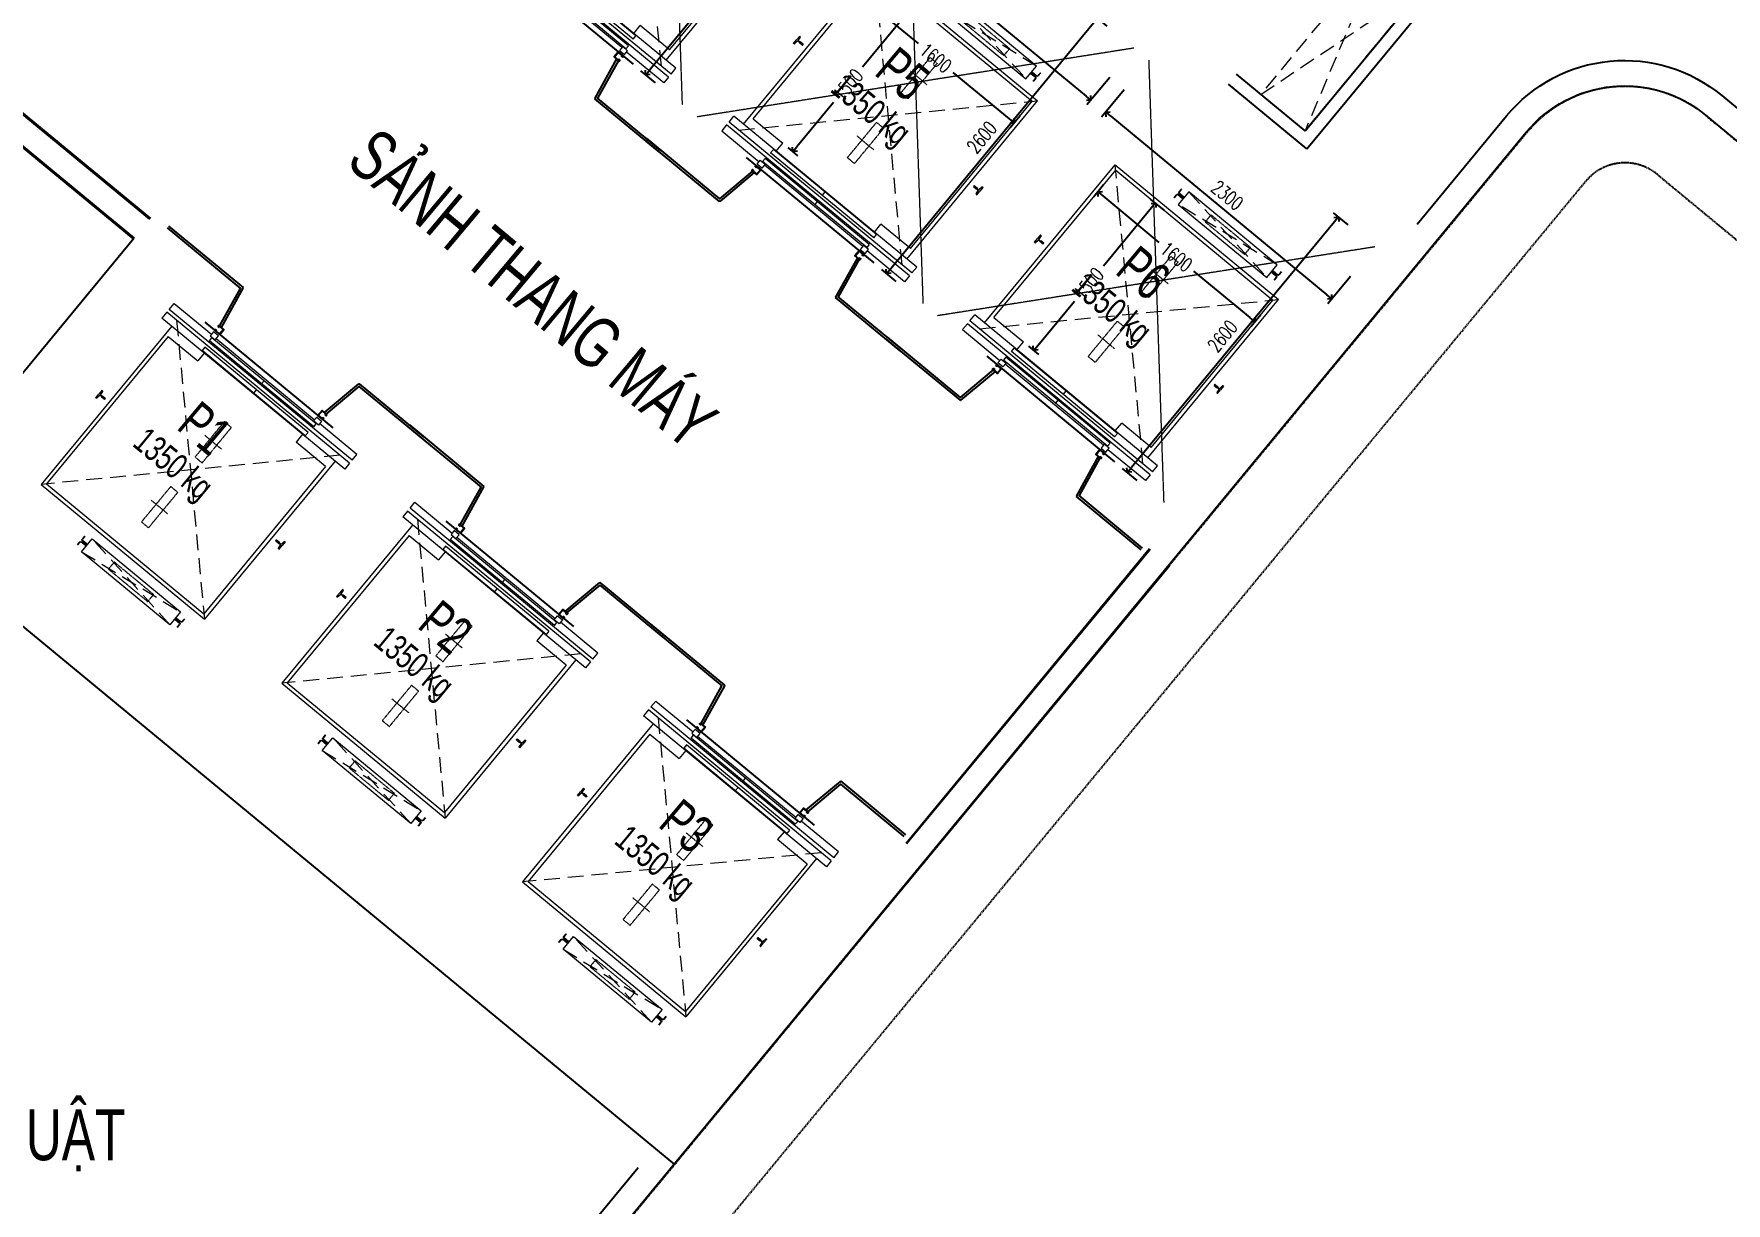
# Model space of a CAD drawing. Header units: millimetres. Extents: x -1307397 to 11565522512, y -626897 to 1138105.
# Drawn here: x 132488 to 145765, y 108923 to 118100 of the extents above; entities that cross this region are included whole.
import ezdxf
from ezdxf.enums import TextEntityAlignment as Align
from ezdxf.xclip import XClip

# ---------------------------------------------------------------- set-up
doc = ezdxf.new("R2010")
doc.units = ezdxf.units.MM
doc.header["$MEASUREMENT"] = 0
doc.header["$XCLIPFRAME"] = 0
for name, pattern in [('HIDDEN', [0.375, 0.25, -0.125]), ('Xref_NT1+NT2_MBDV Cot vach_220729$0$CENTERX2', [4, 2.5, -0.5, 0.5, -0.5]), ('Xref_NT1+NT2_MBDV Cot vach_220729$0$HIDDEN', [0.375, 0.25, -0.125]), ('Xref_NT1+NT2_MBDV Cot vach_220729$0$PHANTOMX2', [5, 2.5, -0.5, 0.5, -0.5, 0.5, -0.5])]:
    doc.linetypes.add(name, pattern=pattern)
for name, color, linetype in [('A-GLAZ', 135, 'Continuous'), ('KT-Net manh', 139, 'Continuous'), ('KT-Noi that', 32, 'Continuous'), ('KT-Text', 7, 'Continuous'), ('KT-Tuong', 1, 'Continuous'), ('Xref_NT1+NT2_MBDV Cot vach_220729$0$ccu12-Thay', 7, 'Continuous'), ('Xref_NT1+NT2_MBDV Cot vach_220729$0$KT-Net manh', 139, 'Continuous'), ('Xref_NT1+NT2_MBDV Cot vach_220729$0$KT-Text', 7, 'Continuous'), ('Xref_NT1+NT2_MBDV Cot vach_220729$0$KT-Tuong', 1, 'Continuous'), ('Xref_ST_MBDV Cot vach 30.7.2022$0$KT-Text', 7, 'Continuous'), ('Xref_ST_MBDV Cot vach 30.7.2022$0$ST_MBDV Cot vach 220803$0$Xref_ST_MBDV Cot vach 30.7.2022$0$KT-Tuong', 1, 'Continuous')]:
    doc.layers.add(name, color=color, linetype=linetype)
for name, color, linetype, lineweight in [('KT-lomo nuoc', 3, 'HIDDEN', 5), ('KT-Net cat', 1, 'Continuous', 40), ('SPE-MEP-HVAC', 140, 'Continuous', 0), ('Xref_NT1+NT2_MBDV Cot vach_220729$0$KT-Noi that', 36, 'Continuous', 9)]:
    doc.layers.add(name, color=color, linetype=linetype, lineweight=lineweight)
doc.styles.add('Arial', font='arial.ttf', dxfattribs={"width": 0.7})
doc.styles.add('xref.N.Cot vach tang N2$0$DIM', font='vnsimli.shx', dxfattribs={"width": 0.7})
doc.styles.add('Xref_NT1+NT2_MBDV Cot vach_220729$0$Arial', font='arial.ttf', dxfattribs={"width": 0.7})
doc.styles.add('Xref_NT1+NT2_MBDV Cot vach_220729$0$DIM', font='vnsimli.shx', dxfattribs={"width": 0.7})
doc.styles.add('Xref_ST_MBDV Cot vach 30.7.2022$0$Arial', font='arial.ttf', dxfattribs={"width": 0.7})
doc.dimstyles.new('xref.N.Cot vach tang N2$0$CCU 1-100 A1', dxfattribs={"dimscale": 100, "dimtxt": 2.2, "dimasz": 1, "dimexe": 1, "dimexo": 0, "dimgap": 1, "dimtad": 1, "dimdec": 0, "dimdsep": 46, "dimtxsty": 'xref.N.Cot vach tang N2$0$DIM', "dimblk1": 'xref.N.Cot vach tang N2$0$_ARCHTICK', "dimblk2": 'xref.N.Cot vach tang N2$0$_ARCHTICK', "dimsah": 1, "dimcen": 0, "dimdle": 1, "dimclrd": 256, "dimclre": 256, "dimclrt": 31, "dimadec": 0, "dimazin": 0, "dimtfac": 1, "dimtdec": 0, "dimtix": 1, "dimtmove": 2, "dimatfit": 3, "dimldrblk": 'xref.N.Cot vach tang N2$0$_ARCHTICK', "dimfxl": 8, "dimtolj": 1, "dimarcsym": 0})
doc.dimstyles.new('Xref_NT1+NT2_MBDV Cot vach_220729$0$CCU 1-100 A1', dxfattribs={"dimscale": 100, "dimtxt": 2.2, "dimasz": 1, "dimexe": 1, "dimexo": 0, "dimgap": 1, "dimtad": 1, "dimdec": 0, "dimdsep": 46, "dimtxsty": 'Xref_NT1+NT2_MBDV Cot vach_220729$0$DIM', "dimblk1": 'Xref_NT1+NT2_MBDV Cot vach_220729$0$_ARCHTICK', "dimblk2": 'Xref_NT1+NT2_MBDV Cot vach_220729$0$_ARCHTICK', "dimsah": 1, "dimcen": 0, "dimdle": 1, "dimclrd": 256, "dimclre": 256, "dimclrt": 31, "dimadec": 0, "dimazin": 0, "dimtfac": 1, "dimtdec": 0, "dimtix": 1, "dimtmove": 2, "dimatfit": 3, "dimldrblk": 'Xref_NT1+NT2_MBDV Cot vach_220729$0$_ARCHTICK', "dimfxl": 8, "dimtolj": 1, "dimarcsym": 0})

# ---------------------------------------------------------------- blocks, each defined once
blk = doc.blocks.new('xref.N.Cot vach tang N2$0$_Open90')
at = {"color": 0, "linetype": 'ByBlock', "lineweight": -2}
for p, q in [((0, 0), (-1, 0)), ((-0.5, 0.5), (0, 0)), ((0, 0), (-0.5, -0.5))]:
    blk.add_line(p, q, dxfattribs=at)
blk = doc.blocks.new('*D111')
at = {"layer": 'Defpoints', "color": 0, "transparency": 16777216}
for p in [(139020, 119721, 0), (137289, 117779), (137365, 117716, 0)]:
    blk.add_point(p, dxfattribs=at)
at = {"layer": 'KT-Noi that', "color": 5, "transparency": 16777216}
for p, q in [((139020, 119721), (138906, 119815)), ((138913, 119745), (137321, 117817)), ((137365, 117716), (137250, 117811))]:
    blk.add_line(p, q, dxfattribs=at)
at = {"layer": 'KT-Noi that', "color": 5, "transparency": 16777216, "xscale": 50, "yscale": 50, "zscale": 50}
for p, rotation in [((138945, 119783), 50.4488270599273), ((137289, 117779), 230.4488270599273)]:
    blk.add_blockref('xref.N.Cot vach tang N2$0$_Open90', p, dxfattribs=dict(at, rotation=rotation))
at = {"layer": 'KT-Noi that', "color": 5, "transparency": 16777216, "insert": (138036, 118848), "char_height": 110, "attachment_point": 5, "rotation": 50.4488, "style": 'xref.N.Cot vach tang N2$0$DIM'}
blk.add_mtext('\\A1;2600', dxfattribs=at)
blk = doc.blocks.new('xref.N.Cot vach tang N2$0$_ARCHTICK')
at = {"color": 0, "linetype": 'ByBlock', "const_width": 0.15}
blk.add_lwpolyline([(-0.5, -0.5), (0.5, 0.5)], dxfattribs=at)
blk = doc.blocks.new('*D112')
at = {"layer": 'Defpoints', "color": 0, "transparency": 16777216}
for p in [(139154, 119222, 0), (140928, 117757, 0), (140781, 117580)]:
    blk.add_point(p, dxfattribs=at)
at = {"layer": 'KT-Noi that', "color": 5, "transparency": 16777216}
for p, q in [((139154, 119222), (138976, 119006)), ((139047, 119013), (140743, 117612)), ((140928, 117757), (140750, 117542))]:
    blk.add_line(p, q, dxfattribs=at)
at = {"layer": 'KT-Noi that', "color": 5, "transparency": 16777216, "xscale": 50, "yscale": 50, "zscale": 50}
for p, rotation in [((139008, 119045), 140.4488270599038), ((140781, 117580), 320.4488270599039)]:
    blk.add_blockref('xref.N.Cot vach tang N2$0$_Open90', p, dxfattribs=dict(at, rotation=rotation))
at = {"layer": 'KT-Noi that', "color": 5, "transparency": 16777216, "insert": (139962, 118393), "char_height": 110, "attachment_point": 5, "rotation": 320.4488, "style": 'xref.N.Cot vach tang N2$0$DIM'}
blk.add_mtext('\\A1;2300', dxfattribs=at)
blk = doc.blocks.new('*D113')
at = {"layer": 'Defpoints', "color": 0, "transparency": 16777216}
for p in [(140909, 118161, 0), (139178, 116219), (139254, 116156, 0)]:
    blk.add_point(p, dxfattribs=at)
at = {"layer": 'KT-Noi that', "color": 5, "transparency": 16777216}
for p, q in [((140802, 118185), (139210, 116257)), ((140909, 118161), (140795, 118255)), ((139254, 116156), (139140, 116250))]:
    blk.add_line(p, q, dxfattribs=at)
at = {"layer": 'KT-Noi that', "color": 5, "transparency": 16777216, "xscale": 50, "yscale": 50, "zscale": 50}
for p, rotation in [((140834, 118223), 50.44882705992779), ((139178, 116219), 230.4488270599278)]:
    blk.add_blockref('xref.N.Cot vach tang N2$0$_Open90', p, dxfattribs=dict(at, rotation=rotation))
at = {"layer": 'KT-Noi that', "color": 5, "transparency": 16777216, "insert": (139925, 117288), "char_height": 110, "attachment_point": 5, "rotation": 50.4488, "style": 'xref.N.Cot vach tang N2$0$DIM'}
blk.add_mtext('\\A1;2600', dxfattribs=at)
blk = doc.blocks.new('*D114')
at = {"layer": 'Defpoints', "color": 0, "transparency": 16777216}
for p in [(141043, 117662, 0), (142817, 116197, 0), (142671, 116020)]:
    blk.add_point(p, dxfattribs=at)
at = {"layer": 'KT-Noi that', "color": 5, "transparency": 16777216}
for p, q in [((141043, 117662), (140865, 117446)), ((140936, 117453), (142632, 116052)), ((142817, 116197), (142639, 115982))]:
    blk.add_line(p, q, dxfattribs=at)
at = {"layer": 'KT-Noi that', "color": 5, "transparency": 16777216, "xscale": 50, "yscale": 50, "zscale": 50}
for p, rotation in [((140897, 117485), 140.4488270599034), ((142671, 116020), 320.4488270599034)]:
    blk.add_blockref('xref.N.Cot vach tang N2$0$_Open90', p, dxfattribs=dict(at, rotation=rotation))
at = {"layer": 'KT-Noi that', "color": 5, "transparency": 16777216, "insert": (141851, 116833), "char_height": 110, "attachment_point": 5, "rotation": 320.4488, "style": 'xref.N.Cot vach tang N2$0$DIM'}
blk.add_mtext('\\A1;2300', dxfattribs=at)
blk = doc.blocks.new('*D115')
at = {"layer": 'Defpoints', "color": 0, "transparency": 16777216}
for p in [(142798, 116601, 0), (141067, 114659), (141143, 114596, 0)]:
    blk.add_point(p, dxfattribs=at)
at = {"layer": 'KT-Noi that', "color": 5, "transparency": 16777216}
for p, q in [((142691, 116625), (141099, 114697)), ((142798, 116601), (142684, 116695)), ((141143, 114596), (141029, 114690))]:
    blk.add_line(p, q, dxfattribs=at)
at = {"layer": 'KT-Noi that', "color": 5, "transparency": 16777216, "xscale": 50, "yscale": 50, "zscale": 50}
for p, rotation in [((142723, 116663), 50.44882705992779), ((141067, 114659), 230.4488270599278)]:
    blk.add_blockref('xref.N.Cot vach tang N2$0$_Open90', p, dxfattribs=dict(at, rotation=rotation))
at = {"layer": 'KT-Noi that', "color": 5, "transparency": 16777216, "insert": (141814, 115728), "char_height": 110, "attachment_point": 5, "rotation": 50.4488, "style": 'xref.N.Cot vach tang N2$0$DIM'}
blk.add_mtext('\\A1;2600', dxfattribs=at)
blk = doc.blocks.new('Xref_NT1+NT2_MBDV Cot vach_220729$0$_Open90')
at = {"color": 0, "linetype": 'ByBlock', "lineweight": -2}
for p, q in [((0, 0), (-1, 0)), ((-0.5, 0.5), (0, 0)), ((0, 0), (-0.5, -0.5))]:
    blk.add_line(p, q, dxfattribs=at)
blk = doc.blocks.new('*D103')
at = {"layer": 'Defpoints', "color": 5, "transparency": 16777216}
for p, q in [((2154, 2626), (2047, 2714)), ((2054, 2644), (1677, 2188)), ((1162, 1565), (1450, 1913)), ((1170, 1493), (1092, 1558))]:
    blk.add_line(p, q, dxfattribs=at)
at = {"layer": 'Defpoints', "color": 0, "transparency": 16777216}
for p in [(2154, 2626, 0), (1130, 1526), (1170, 1493, 0)]:
    blk.add_point(p, dxfattribs=at)
at = {"layer": 'Defpoints', "color": 5, "transparency": 16777216, "xscale": 50, "yscale": 50, "zscale": 50}
for p, rotation in [((2086, 2683), 50.44882673748346), ((1130, 1526), 230.4488267374834)]:
    blk.add_blockref('Xref_NT1+NT2_MBDV Cot vach_220729$0$_Open90', p, dxfattribs=dict(at, rotation=rotation))
at = {"layer": 'Defpoints', "color": 5, "transparency": 16777216, "insert": (1563, 2050), "char_height": 110, "attachment_point": 5, "rotation": 50.4488, "style": 'Xref_NT1+NT2_MBDV Cot vach_220729$0$DIM'}
blk.add_mtext('\\A1;1500', dxfattribs=at)
blk = doc.blocks.new('Xref_NT1+NT2_MBDV Cot vach_220729$0$_ARCHTICK')
at = {"color": 0, "linetype": 'ByBlock', "const_width": 0.15}
blk.add_lwpolyline([(-0.5, -0.5), (0.5, 0.5)], dxfattribs=at)
blk = doc.blocks.new('*D104')
at = {"layer": 'Defpoints', "color": 5, "transparency": 16777216}
for p, q in [((1679, 2825), (1602, 2732)), ((1672, 2738), (2113, 2374)), ((2829, 1783), (2388, 2147)), ((2913, 1806), (2836, 1713))]:
    blk.add_line(p, q, dxfattribs=at)
at = {"layer": 'Defpoints', "color": 0, "transparency": 16777216}
for p in [(1679, 2825, 0), (2868, 1751), (2913, 1806, 0)]:
    blk.add_point(p, dxfattribs=at)
at = {"layer": 'Defpoints', "color": 5, "transparency": 16777216, "xscale": 50, "yscale": 50, "zscale": 50}
for p, rotation in [((1634, 2770), 140.4488267374835), ((2868, 1751), 320.4488267374835)]:
    blk.add_blockref('Xref_NT1+NT2_MBDV Cot vach_220729$0$_Open90', p, dxfattribs=dict(at, rotation=rotation))
at = {"layer": 'Defpoints', "color": 5, "transparency": 16777216, "insert": (2251, 2261), "char_height": 110, "attachment_point": 5, "rotation": 320.4488, "style": 'Xref_NT1+NT2_MBDV Cot vach_220729$0$DIM'}
blk.add_mtext('\\A1;1600', dxfattribs=at)
blk = doc.blocks.new('STTT')
at = {"layer": 'Xref_NT1+NT2_MBDV Cot vach_220729$0$KT-Text', "extrusion": (2.27976e-08, 7.84266e-08, 1), "style": 'Xref_NT1+NT2_MBDV Cot vach_220729$0$Arial', "oblique": 360, "width": 0.7}
for s, p in [('P5', (-83829, 98603)), ('P6', (-81940, 97042)), ('P1', (-89303, 95822, 0)), ('P2', (-87414, 94262)), ('P3', (-85525, 92701))]:
    blk.add_text(s, height=300, rotation=320, dxfattribs=at).set_placement(p, align=Align.CENTER)
at = {"layer": 'Xref_NT1+NT2_MBDV Cot vach_220729$0$KT-Text', "style": 'Xref_NT1+NT2_MBDV Cot vach_220729$0$Arial', "width": 0.7}
for p in [(-84043, 98364, 0), (-82153, 96804, 0), (-89517, 95583, 0), (-87628, 94023, 0), (-85738, 92463, 0)]:
    blk.add_text('1350 kg', height=200, rotation=320.4488, dxfattribs=at).set_placement(p, align=Align.CENTER)
blk = doc.blocks.new('STTT2')
at = {"layer": 'Xref_ST_MBDV Cot vach 30.7.2022$0$KT-Text'}
blk.add_blockref('STTT', (0, 0), dxfattribs=at)
blk = doc.blocks.new('ĂERWER')
at = {"layer": 'Xref_ST_MBDV Cot vach 30.7.2022$0$KT-Text'}
blk.add_blockref('STTT2', (0, 0), dxfattribs=at)
blk = doc.blocks.new('*U609')
at = {"layer": 'KT-lomo nuoc', "ltscale": 500}
for p, q in [((287, 347), (1157, -955)), ((1443, -608), (0, 0))]:
    blk.add_line(p, q, dxfattribs=at)
blk.add_lwpolyline([(287, 347), (1443, -608), (1157, -955), (0, 0)], close=True, dxfattribs=at)
blk = doc.blocks.new('trucktnuoctang36')
at = {"layer": 'KT-Net cat'}
for p, q in [((-2191, -1066, 0), (-494, -2467, 0)), ((-2164, -1348, 0), (-622, -2621, 0))]:
    blk.add_line(p, q, dxfattribs=at)
at = {"layer": 'KT-Tuong'}
for p, q in [((8568, -1775, 0), (9521, -622, 0)), ((8582, -1916, 0), (9661, -609, 0)), ((8582, -1916, 0), (7967, -1408, 0)), ((8568, -1775, 0), (8031, -1331, 0)), ((3622, -9887, 0), (-4165, -3457, 0))]:
    blk.add_line(p, q, dxfattribs=at)
at = {"layer": 'KT-Tuong', "ltscale": 0.5}
blk.add_line((-622, -2621, 0), (-2468, -4857, 0), dxfattribs=at)
at = {"layer": 'KT-lomo nuoc', "linetype": 'HIDDEN', "xscale": -0.9999999999999997, "rotation": 10.8976534755902}
blk.add_blockref('*U609', (9523, -619, 0), dxfattribs=at)
blk = doc.blocks.new('A$C4DAF2025')
at = {"layer": 'Xref_NT1+NT2_MBDV Cot vach_220729$0$KT-Net manh'}
for p, q in [((-31.8, 1617, 0), (552.4, 1134.5, 0)), ((-20.4, 1630.9, 0), (554.5, 1156.1, 0)), ((762.6, 1479.7, 0), (1765, 651.9, 0)), ((813.5, 1372.8, 0), (554.5, 1156.1, 0)), ((827.7, 1361.1, 0), (556.7, 1134.9, 0)), ((552.4, 1134.5, 0), (554.3, 1136.8, 0)), ((554.3, 1136.8, 0), (556.7, 1134.9, 0)), ((1636.2, 693.4, 0), (1465.3, 384.5, 0)), ((1650.4, 681.7, 0), (1486.6, 386.4, 0)), ((1467.6, 382.6, 0), (1465.3, 384.5, 0)), ((1465.7, 380.3, 0), (1467.6, 382.6, 0)), ((1972.9, -38.6, 0), (1465.7, 380.3, 0)), ((1984.4, -24.7, 0), (1486.6, 386.4, 0))]:
    blk.add_line(p, q, dxfattribs=at)
at = {"layer": 'Xref_NT1+NT2_MBDV Cot vach_220729$0$KT-Net manh', "ltscale": 2, "elevation": 0}
for points in [[(833.3, 1408.3), (839.7, 1416), (878.3, 1384.2), (846.4, 1345.7), (807.9, 1377.5), (814.2, 1385.2), (821.9, 1378.8), (820.9, 1377.6), (814.4, 1382.9), (810.1, 1377.7), (846.2, 1347.9), (876, 1384), (839.9, 1413.8), (835.6, 1408.5), (842.1, 1403.2), (841, 1402)], [(1681.5, 707.9), (1687.9, 715.6), (1649.3, 747.4), (1617.5, 708.9), (1656, 677), (1662.4, 684.8), (1654.7, 691.1), (1653.7, 689.9), (1660.1, 684.5), (1655.8, 679.3), (1619.7, 709.1), (1649.5, 745.2), (1685.6, 715.4), (1681.3, 710.1), (1674.8, 715.5), (1673.8, 714.3)]]:
    blk.add_lwpolyline(points, close=True, dxfattribs=at)
at = {"layer": 'Xref_NT1+NT2_MBDV Cot vach_220729$0$KT-Net manh', "const_width": 2, "elevation": 0}
for points in [[(554.3, 1136.8), (554.5, 1156.1)], [(1467.6, 382.6), (1486.6, 386.4)]]:
    blk.add_lwpolyline(points, dxfattribs=at)
at = {"layer": 'Xref_NT1+NT2_MBDV Cot vach_220729$0$KT-Noi that', "linetype": 'Continuous', "ltscale": 2}
for p, q in [((744, 1741.5), (1769.2, 2982.9)), ((818.9, 1783.4), (1774, 2940)), ((1769.2, 2982.9), (3050.7, 1924.6)), ((1774, 2940), (3007.7, 1921.2)), ((2025.5, 683.2), (3050.7, 1924.6)), ((2052.6, 764.6), (3007.7, 1921.2)), ((610.4, 1735.1), (572.2, 1688.9)), ((2044.5, 550.7), (610.4, 1735.1)), ((629.5, 1758.3), (667.7, 1804.5)), ((2063.6, 573.9), (629.5, 1758.3)), ((2101.9, 620.1), (667.7, 1804.5)), ((818.9, 1783.4), (1050.2, 1592.4)), ((572.2, 1688.9), (865.2, 1446.9)), ((911.8, 1471.9), (892.5, 1448.6)), ((1729.1, 797), (911.8, 1471.9)), ((955.8, 1517.3), (977.4, 1543.5)), ((1765.4, 848.7), (955.8, 1517.3)), ((1787, 874.9), (977.4, 1543.5)), ((999.2, 1530.7), (1050.2, 1592.4)), ((1709.9, 773.6), (892.5, 1448.6)), ((1678, 782.1), (906.9, 1418.9)), ((1382.2, 1209.2), (1360.6, 1183)), ((1320.5, 1134.4), (1301.2, 1111.1)), ((1770.3, 893.9), (1821.2, 955.6)), ((2052.6, 764.6), (1821.2, 955.6)), ((1729.1, 797), (1709.9, 773.6)), ((1765.4, 848.7), (1787, 874.9)), ((2006.3, 504.5), (1713.3, 746.4)), ((2044.5, 550.7), (2006.3, 504.5)), ((2063.6, 573.9), (2101.9, 620.1))]:
    blk.add_line(p, q, dxfattribs=at)
at = {"layer": 'Xref_NT1+NT2_MBDV Cot vach_220729$0$KT-Noi that', "linetype": 'Xref_NT1+NT2_MBDV Cot vach_220729$0$HIDDEN', "ltscale": 500}
for p, q in [((1987.3, 636.9), (1769.2, 2982.9)), ((3041.7, 2197.9), (2265, 2670.7)), ((2347.7, 2771), (2958.9, 2097.7)), ((705.8, 1695.2), (3050.7, 1924.6))]:
    blk.add_line(p, q, dxfattribs=at)
at = {"layer": 'Xref_NT1+NT2_MBDV Cot vach_220729$0$KT-Noi that', "linetype": 'Continuous'}
for p, q in [((2287.8, 2792.6), (2269.3, 2770.2)), ((2290.3, 2790.6), (2271.7, 2768.1)), ((2290.3, 2790.6), (2287.8, 2792.6)), ((2232.4, 2725.5), (2250.9, 2748)), ((2234.9, 2723.5), (2232.4, 2725.5)), ((2234.9, 2723.5), (2253.4, 2745.9)), ((2296.3, 2718.5), (2262.1, 2746.8)), ((2298.4, 2721), (2264.1, 2749.2)), ((2304.8, 2728.7), (2270.5, 2756.9)), ((2306.8, 2731.1), (2272.6, 2759.4)), ((2305.2, 2724.4), (2302.6, 2721.4)), ((2307.6, 2722.4), (2305.1, 2719.3)), ((1135.8, 2374.4), (1159.6, 2403.4)), ((1143.8, 2371.7), (1165, 2392.4)), ((1183.5, 2432.3), (1159.6, 2403.4)), ((1179.8, 2384), (1169.2, 2392.8)), ((1187.8, 2424.9), (1171.4, 2400.2)), ((1182.4, 2387.2), (1171.8, 2396)), ((1187.4, 2429.1), (1183.5, 2432.3)), ((1139.6, 2371.3), (1135.8, 2374.4)), ((1203.5, 2360.7), (1181.1, 2379.1)), ((1209.9, 2368.4), (1187.5, 2386.8)), ((1204.9, 2360.8), (1207.4, 2363.9)), ((1210, 2367), (1207.4, 2363.9)), ((3001.6, 2149.3), (2999, 2146.2)), ((2999.9, 2137.5), (3034.1, 2109.2)), ((3004, 2147.3), (3001.5, 2144.2)), ((3001.9, 2140), (3036.1, 2111.7)), ((3008.3, 2147.7), (3042.5, 2119.4)), ((3010.3, 2150.1), (3044.5, 2121.9)), ((3071.8, 2145.1), (3053.3, 2122.7)), ((3074.3, 2143.1), (3055.7, 2120.7)), ((3016.4, 2078.1), (3034.9, 2100.5)), ((3018.9, 2076), (3037.4, 2098.5)), ((2546.5, 1252.8), (2549.1, 1255.9)), ((2546.7, 1251.4), (2569, 1232.9)), ((2551.6, 1259), (2549.1, 1255.9)), ((2553, 1259.1), (2575.4, 1240.7)), ((2568.8, 1194.9), (2585.1, 1219.6)), ((2573, 1187.5), (2596.9, 1216.4)), ((2574.1, 1232.6), (2584.7, 1223.8)), ((2576.7, 1235.8), (2587.3, 1227)), ((2612.7, 1248.1), (2591.6, 1227.4)), ((2620.8, 1245.3), (2596.9, 1216.4)), ((2616.9, 1248.5), (2620.8, 1245.3)), ((2569.2, 1190.7), (2573, 1187.5))]:
    blk.add_line(p, q, dxfattribs=at)
at = {"layer": 'Xref_NT1+NT2_MBDV Cot vach_220729$0$KT-Noi that', "linetype": 'Xref_NT1+NT2_MBDV Cot vach_220729$0$CENTERX2'}
for p, q in [((2053.9, 2157.7), (2184.5, 2049.8)), ((1633.7, 1648.8), (1764.2, 1540.9))]:
    blk.add_line(p, q, dxfattribs=at)
at = {"layer": 'Xref_NT1+NT2_MBDV Cot vach_220729$0$KT-Noi that', "linetype": 'Continuous', "ltscale": 2}
for points in [[(2347.7, 2771), (2265, 2670.7), (2958.9, 2097.7), (3041.7, 2197.9)], [(849.3, 1427.6), (874.7, 1458.4), (913.3, 1426.6), (887.8, 1395.8)], [(1697.4, 727.2), (1722.9, 758), (1684.3, 789.8), (1658.9, 759)]]:
    blk.add_lwpolyline(points, close=True, dxfattribs=at)
at = {"layer": 'Xref_NT1+NT2_MBDV Cot vach_220729$0$KT-Noi that', "linetype": 'Xref_NT1+NT2_MBDV Cot vach_220729$0$PHANTOMX2'}
for points in [[(2522, 2589.4), (2830.5, 2334.7), (2784.6, 2279.2), (2476.2, 2533.9)], [(2207.1, 2264.6), (2262.6, 2218.8), (2033.4, 1941.2), (1977.9, 1987)], [(1786.8, 1755.7), (1842.3, 1709.9), (1613.1, 1432.3), (1557.6, 1478.1)]]:
    blk.add_lwpolyline(points, close=True, dxfattribs=at)
at = {"layer": 'Xref_NT1+NT2_MBDV Cot vach_220729$0$KT-Noi that', "linetype": 'Continuous'}
for centre, radius, start, end in [((2258.2, 2742), 9.4, 50.44883, 140.44883), ((2258.2, 2742), 6.2, 50.44883, 140.44883), ((2276.5, 2764.2), 9.4, 140.44883, 230.44883), ((2276.5, 2764.2), 6.2, 140.44883, 230.44883), ((2300.3, 2723.3), 6.2, 230.44883, 320.44883), ((2300.3, 2723.3), 3, 230.44883, 320.44883), ((2302.8, 2726.4), 3, 320.44883, 50.44883), ((2302.8, 2726.4), 6.2, 320.44883, 50.44883), ((1167.3, 2390.5), 3, 50.44883, 140.44883), ((1173.7, 2398.3), 3, 140.44883, 230.44883), ((1185.5, 2426.8), 3, 320.44883, 50.44883), ((1141.5, 2373.6), 3, 230.44883, 320.44883), ((1176, 2380.4), 5.25, 346.11855, 43.76611), ((1185.3, 2391.6), 5.25, 237.13154, 294.77911), ((1204.1, 2361.4), 1, 230.44883, 320.44883), ((1209.2, 2367.6), 1, 320.44883, 50.44883), ((3003.8, 2142.3), 6.2, 140.44883, 230.44883), ((3003.8, 2142.3), 3, 140.44883, 230.44883), ((3006.4, 2145.4), 6.2, 50.44883, 140.44883), ((3006.4, 2145.4), 3, 50.44883, 140.44883), ((3030.1, 2104.4), 6.2, 320.44883, 50.44883), ((3030.1, 2104.4), 9.4, 320.44883, 50.44883), ((3048.5, 2126.7), 9.4, 230.44883, 320.44883), ((3048.5, 2126.7), 6.2, 230.44883, 320.44883), ((2547.3, 1252.2), 1, 140.44883, 230.44883), ((2552.4, 1258.3), 1, 50.44883, 140.44883), ((2571.2, 1228.2), 5.25, 57.13154, 114.77911), ((2580.5, 1239.4), 5.25, 166.11855, 223.76611), ((2582.8, 1221.5), 3, 320.44883, 50.44883), ((2589.2, 1229.3), 3, 230.44883, 320.44883), ((2615, 1246.2), 3, 50.44883, 140.44883), ((2571.1, 1193), 3, 140.44883, 230.44883)]:
    blk.add_arc(centre, radius, start, end, dxfattribs=at)
at = {"layer": 'Defpoints', "color": 5}
for base, p1, p2, angle, picture, middle in [((2867.5, 1751.4, 0), (1679.1, 2825.1), (2912.8, 1806.2), 140.44883, '*D104', (2250.7, 2260.8, 0)), ((1130.5, 1526.1, 0), (2154, 2626.2), (1170.3, 1493.2), 230.44883, '*D103', (1563.4, 2050.3, 0))]:
    dim = blk.add_linear_dim(base=base, p1=p1, p2=p2, angle=angle, dimstyle='Xref_NT1+NT2_MBDV Cot vach_220729$0$CCU 1-100 A1', override={"dimscale": 50, "dimblk1": 'Xref_NT1+NT2_MBDV Cot vach_220729$0$_Open90', "dimblk2": 'Xref_NT1+NT2_MBDV Cot vach_220729$0$_Open90', "dimclrd": 5, "dimclre": 5, "dimclrt": 5, "dimlwd": 65535, "dimlwe": 65535}, dxfattribs=at)
    dim.commit()
    dim.dimension.update_dxf_attribs({"geometry": picture, "text_midpoint": middle, "dimtype": 128})

msp = doc.modelspace()

# ---------------------------------------------------------------- hatches: boundary and pattern name
at = {"layer": 'KT-Net manh'}
h = msp.add_hatch(dxfattribs=at)
h.set_pattern_fill('AR-PARQ1', color=256, scale=100)
h.paths.add_polyline_path([(143936.7, 145425.2), (147098, 142814.4), (148053.2, 143971), (146823.5, 144986.6, 0.1724037), (143573.6, 146574.1, 0.1504914), (140472.7, 145930.4, 0.0904889), (137346.9, 143556.8, -0.00073), (135496.4, 141329.5), (109788.2, 110206.8), (109945.9, 110076.6), (110073.2, 110230.8), (112000.9, 108638.9), (111873.5, 108484.7), (115651.9, 105364.3), (121128.1, 111995.4), (126872.3, 107251.7), (128145.8, 108793.8), (119548.5, 115893.7)])
h.paths.add_polyline_path([(114912.7, 116090.8), (115676.8, 117016.1), (116602.1, 116252), (115837.9, 115326.7)], flags=16)
h.paths.add_polyline_path([(121441.5, 122112), (121696.2, 122420.4), (123623.8, 120828.5), (123369.1, 120520.1)], flags=16)
h.paths.add_polyline_path([(125610.4, 129044.5), (126374.5, 129969.8), (127299.8, 129205.7), (126535.6, 128280.4)], flags=16)
h.paths.add_polyline_path([(131213.9, 135829.8), (131468.6, 136138.3), (133396.3, 134546.3), (133141.6, 134237.9)], flags=16)
h.paths.add_polyline_path([(139253, 143288.2), (139507.7, 143596.6), (140818.1, 142514.5), (140563.4, 142206.2)], flags=16)

# ---------------------------------------------------------------- linework, layer by layer
at = {"layer": 'A-GLAZ'}
for p, q in [((139334, 111745.2, 0), (141246.3, 114056.7, 0)), ((137512.2, 109229.5), (141400.4, 113929.1, 0))]:
    msp.add_line(p, q, dxfattribs=at)
at = {"layer": 'SPE-MEP-HVAC', "linetype": 'HIDDEN', "ltscale": 5}
for p, q in [((137456, 121012.9, 0), (137573.8, 117543.6, 0)), ((139345, 119452.8, 0), (139462.9, 115983.5, 0)), ((141118.5, 117988.2, 0), (137689.4, 117448, 0)), ((141234.1, 117892.7, 0), (141352, 114423.4, 0)), ((143007.6, 116428.1, 0), (139578.5, 115888, 0))]:
    msp.add_line(p, q, dxfattribs=at)
at = {"layer": 'Xref_NT1+NT2_MBDV Cot vach_220729$0$ccu12-Thay', "linetype": 'HIDDEN', "ltscale": 25, "elevation": 0}
for points in [[(162996.7, 126324.4, 0.3330783), (161252.8, 133849.2), (146983.5, 145633.4, 0.2778331), (141179.7, 146895.9, 0.0637996), (138762.1, 145599.3, 0.0539039), (136894.3, 143951), (134430.8, 140981.5), (108982.7, 110175.2, 0.0725017), (108048.9, 108230.6, 0.0502925), (105291.8, 95848.4, 0.0222997), (104880.2, 90369.8, 0.4964024), (111391.6, 86124.1), (120034.5, 89408.7, 0.0812642), (123947.8, 91853.6), (130528.7, 99822.5), (132693.7, 102444.1), (144663.1, 116943, -0.4142136), (145224.7, 116996.5), (153400.5, 110244.6, 0.4147016), (157065.1, 110597.2), (161772.3, 116297.1)], [(162447.7, 126566.5, 0.3329429), (160868.5, 133388.5), (146585.8, 145183.7, 0.2782647), (141383.2, 146331.4, 0.0635543), (139109.5, 145110.1, 0.0536127), (137346.9, 143556.8), (134893, 140598.9), (109464.4, 109816.3, 0.0716282), (108620.2, 108046.9, 0.0503129), (105887.6, 95777.4, 0.0221705), (105480.9, 90383, 0.4938342), (111184.1, 86687.1), (119812, 89966, 0.0802095), (123516.1, 92273.2), (130066.1, 100204.5), (132231.1, 102826.1), (144200.4, 117325, -0.4142136), (145606.7, 117459.1), (153782.5, 110707.2, 0.41477), (156602.1, 110978.9), (161309.6, 116679.2)]]:
    msp.add_lwpolyline(points, format="xyb", dxfattribs=at)
at = {"layer": 'Xref_NT1+NT2_MBDV Cot vach_220729$0$KT-Tuong', "ltscale": 0.5}
for p, q in [((133397.3, 116647.9, 0), (131857.1, 117920.6)), ((133270.3, 116494.1, 0), (131729.8, 117766.3, 0))]:
    msp.add_line(p, q, dxfattribs=at)
at = {"layer": 'Xref_NT1+NT2_MBDV Cot vach_220729$0$KT-Tuong', "elevation": 0}
for points in [[(162616.1, 126954.5, 0.3175049), (160864.6, 133391.7), (146140.8, 145561.3, 0.275766), (140912, 146142, 0.1026973), (137343, 143560, 0.0029591), (135492.5, 141332.7), (134889.1, 140602.1), (109460.5, 109819.4, 0.0716282), (108616.3, 108050.1, 0.0503129), (105883.8, 95780.6, 0.0221705), (105477, 90386.2, 0.4938342), (111180.2, 86690.2), (119808.1, 89969.2, 0.0802095), (123512.2, 92276.3), (130062.3, 100207.7), (132227.3, 102829.3), (144196.5, 117328.1, -0.4142136), (145602.9, 117462.3), (153778.7, 110710.4, 0.41477), (156598.2, 110982), (161305.8, 116682.3)], [(143341.4, 116606.4), (144042.3, 117455.5, -0.4142136), (145730.2, 117616.5), (153906.1, 110864.6, 0.4089788), (156420.8, 111081.8)], [(109984.9, 110140.2), (109621.3, 109700, 0.0713114), (108806.7, 107988.9, 0.05032), (106082.4, 95756.9, 0.022125), (105677.3, 90391.1, 0.4928533), (111111.1, 86877.9), (119733.9, 90154.9, 0.0798424), (123368.5, 92416.4), (129908, 100335.1), (132073, 102956.7), (137229.7, 109203.2)]]:
    msp.add_lwpolyline(points, format="xyb", dxfattribs=at)
msp.add_lwpolyline([(139330.6, 111748), (141240.5, 114061.5)], dxfattribs=at)

# ---------------------------------------------------------------- block references
at = {"layer": 'KT-Tuong'}
msp.add_blockref('trucktnuoctang36', (133893.3, 119114.1, 0), dxfattribs=at)
at = {"layer": 'Xref_ST_MBDV Cot vach 30.7.2022$0$KT-Text'}
ref = msp.add_blockref('ĂERWER', (223037.6, 19067.5, 0), dxfattribs=at)
XClip(ref).set_block_clipping_path([(-148220.9455576674, 61576.5640925594), (3779.0544423326, 150958.4181779397)])
at = {"layer": 'Xref_ST_MBDV Cot vach 30.7.2022$0$ST_MBDV Cot vach 220803$0$Xref_ST_MBDV Cot vach 30.7.2022$0$KT-Tuong'}
for p in [(135423.3, 117210, 0), (137312.4, 115649.9, 0), (139201.5, 114089.8, 0)]:
    msp.add_blockref('A$C4DAF2025', p, dxfattribs=at)
at = {"layer": 'Xref_ST_MBDV Cot vach 30.7.2022$0$ST_MBDV Cot vach 220803$0$Xref_ST_MBDV Cot vach 30.7.2022$0$KT-Tuong', "xscale": -1, "rotation": 100.8976534744204}
for p in [(135138.7, 116865.4, 0), (137027.8, 115305.4, 0), (138916.9, 113745.3, 0)]:
    msp.add_blockref('A$C4DAF2025', p, dxfattribs=at)

# ---------------------------------------------------------------- texts
at = {"layer": 'KT-Text', "extrusion": (-2.60739e-08, 7.73991e-08, 1), "style": 'Arial', "width": 0.7}
msp.add_text('SẢNH THANG MÁY', height=400, rotation=320, dxfattribs=at).set_placement((136274.5, 115946.1, 0), align=Align.CENTER)
at = {"layer": 'Xref_ST_MBDV Cot vach 30.7.2022$0$KT-Text', "extrusion": (-8.16706e-08, 6.125e-10, 1), "style": 'Xref_ST_MBDV Cot vach 30.7.2022$0$Arial', "width": 0.7}
msp.add_text('K.GIAN KỸ THUẬT', height=400, dxfattribs=at).set_placement((131522.4, 109260.3, 0), align=Align.CENTER)

# ---------------------------------------------------------------- dimensions: what is measured, and where the dimension line sits
at = {"layer": 'KT-Noi that', "color": 5}
for p1, p2, distance, picture, middle in [((139020.1, 119721.1, 0), (137364.5, 117716.4, 0), -98, '*D111', (138035.8, 118848)), ((139154.2, 119221.7, 0), (140927.7, 117757.2, 0), -229.6, '*D112', (139961.6, 118393.4)), ((140909.2, 118161, 0), (139253.6, 116156.3, 0), -98, '*D113', (139924.9, 117287.9)), ((141043.3, 117661.7, 0), (142816.8, 116197.1, 0), -229.6, '*D114', (141850.7, 116833.3)), ((142798.3, 116600.9, 0), (141142.7, 114596.2, 0), -98, '*D115', (141814, 115727.8))]:
    dim = msp.add_aligned_dim(p1=p1, p2=p2, distance=distance, dimstyle='xref.N.Cot vach tang N2$0$CCU 1-100 A1', override={"dimscale": 50, "dimblk1": 'xref.N.Cot vach tang N2$0$_Open90', "dimblk2": 'xref.N.Cot vach tang N2$0$_Open90', "dimclrd": 5, "dimclre": 5, "dimclrt": 5, "dimlwd": 65535, "dimlwe": 65535}, dxfattribs=at)
    dim.commit()
    dim.dimension.update_dxf_attribs({"geometry": picture, "text_midpoint": middle})

doc.saveas('drawing.dxf')
